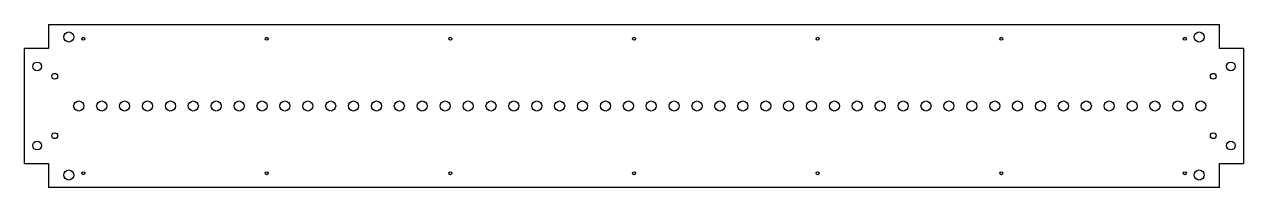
# Model space of a CAD drawing. Extents: x -845 to 845, y -113 to 113.
import ezdxf

# ---------------------------------------------------------------- set-up
doc = ezdxf.new("R2010")
doc.units = 0
doc.layers.get('0').update_dxf_attribs({"linetype": 'CONTINUOUS'})

msp = doc.modelspace()

# ---------------------------------------------------------------- linework, layer by layer
at = {"color": 7, "linetype": 'CONTINUOUS'}
for p, q in [((-811.8, 113.3), (-811.8, 79.8)), ((-811.8, 113.3), (811.8, 113.3)), ((811.8, 79.8), (811.8, 113.3)), ((-845.3, -79.8), (-845.3, 79.8)), ((-811.8, 79.8), (-845.3, 79.8)), ((845.3, 79.8), (811.8, 79.8)), ((845.3, 79.8), (845.3, -79.8)), ((-845.3, -79.8), (-811.8, -79.8)), ((-811.8, -79.8), (-811.8, -113.3)), ((811.8, -79.8), (845.3, -79.8)), ((811.8, -113.3), (811.8, -79.8)), ((811.8, -113.3), (-811.8, -113.3))]:
    msp.add_line(p, q, dxfattribs=at)
for centre, radius in [((-783.8, 95.8), 7), ((783.8, 95.8), 7), ((-763.7, 93.3), 2.1), ((-509.2, 93.3), 2.1), ((-254.6, 93.3), 2.1), ((0, 93.3), 2.1), ((254.6, 93.3), 2.1), ((509.2, 93.3), 2.1), ((763.8, 93.3), 2.1), ((-827.8, 55), 6), ((827.8, 55), 6), ((-803.3, 41.2), 4), ((803.2, 41.2), 4), ((-769.9, 0), 7), ((-738.1, 0), 7), ((-706.4, 0), 7), ((-674.6, 0), 7), ((-642.8, 0), 7), ((-611.1, 0), 7), ((-579.4, 0), 7), ((-547.6, 0), 7), ((-515.8, 0), 7), ((-484.1, 0), 7), ((-452.4, 0), 7), ((-420.6, 0), 7), ((-388.9, 0), 7), ((-357.1, 0), 7), ((-325.4, 0), 7), ((-293.6, 0), 7), ((-261.9, 0), 7), ((-230.1, 0), 7), ((-198.3, 0), 7), ((-166.6, 0), 7), ((-134.8, 0), 7), ((-103.1, 0), 7), ((-71.4, 0), 7), ((-39.6, 0), 7), ((-7.8, 0), 7), ((23.9, 0), 7), ((55.6, 0), 7), ((87.4, 0), 7), ((119.2, 0), 7), ((150.9, 0), 7), ((182.7, 0), 7), ((214.4, 0), 7), ((246.2, 0), 7), ((277.9, 0), 7), ((309.6, 0), 7), ((341.4, 0), 7), ((373.2, 0), 7), ((404.9, 0), 7), ((436.7, 0), 7), ((468.4, 0), 7), ((500.2, 0), 7), ((531.9, 0), 7), ((563.6, 0), 7), ((595.4, 0), 7), ((627.2, 0), 7), ((658.9, 0), 7), ((690.7, 0), 7), ((722.4, 0), 7), ((754.2, 0), 7), ((785.9, 0), 7), ((-827.8, -55), 6), ((-803.3, -41.2), 4), ((803.2, -41.2), 4), ((827.8, -55), 6), ((-783.8, -95.8), 7), ((-763.7, -93.3), 2.1), ((-509.2, -93.3), 2.1), ((-254.6, -93.3), 2.1), ((0, -93.3), 2.1), ((254.6, -93.3), 2.1), ((509.2, -93.3), 2.1), ((763.8, -93.3), 2.1), ((783.8, -95.8), 7)]:
    msp.add_circle(centre, radius, dxfattribs=at)

doc.saveas('drawing.dxf')
